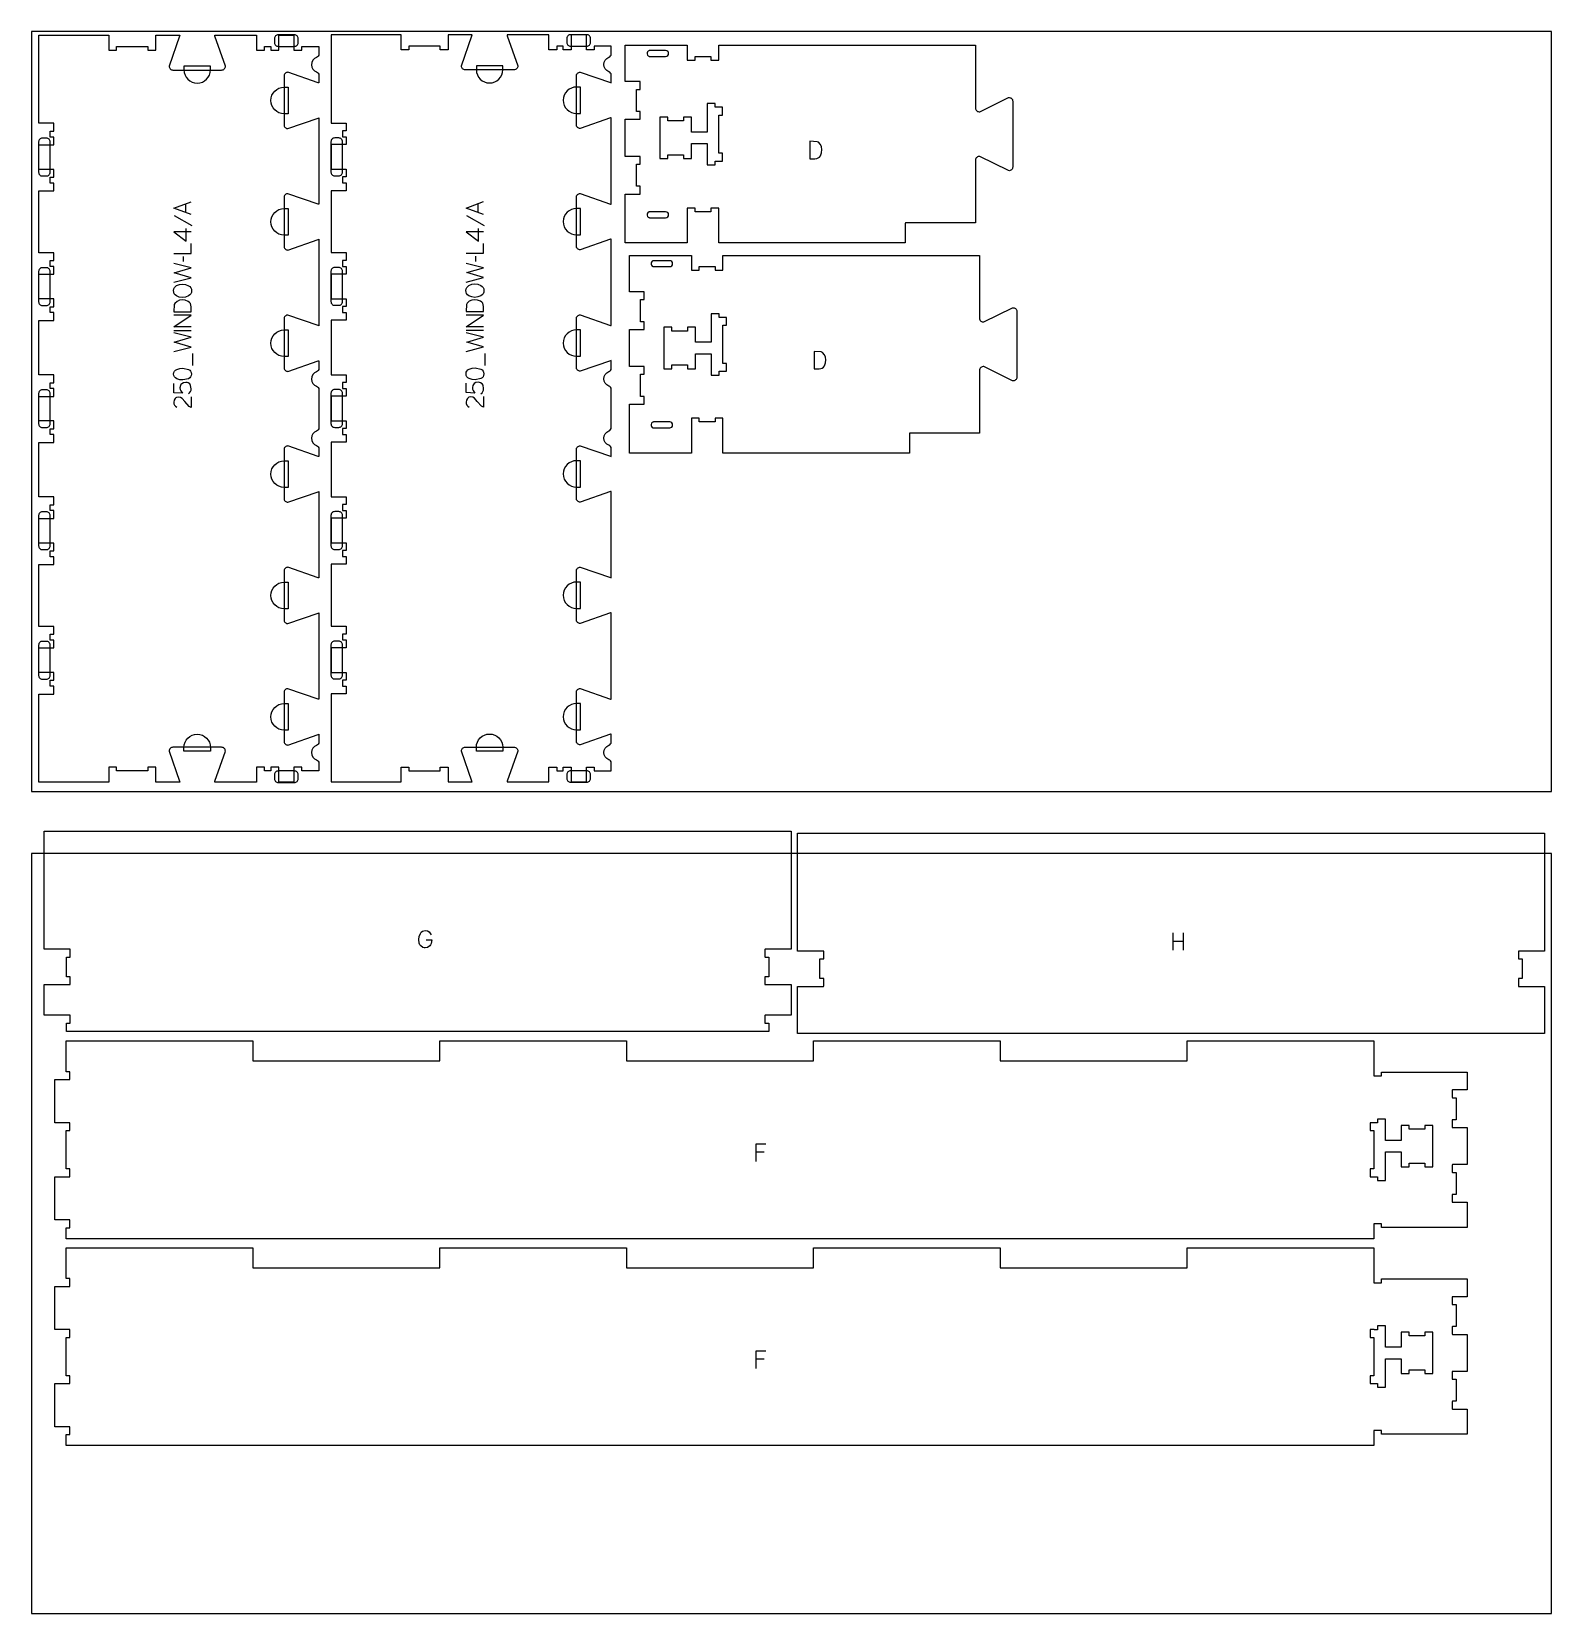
# Model space of a CAD drawing. Header units: millimetres. Extents: x -1220 to 1220, y -1930 to 4127.
# Drawn here: x -1220 to 1220, y -1930 to 610 of the extents above; entities that cross this region are included whole.
import ezdxf

# ---------------------------------------------------------------- set-up
doc = ezdxf.new("R2010")
doc.units = ezdxf.units.MM
for name, color, linetype, true_color in [('0_SHEET_SPRUCEPLY_2440X122', 1, 'Continuous', 0xff0000), ('1_ANYTOOL_1MMDEEP_LABELS_S', 2, 'Continuous', 0xffff00), ('3_ANYTOOL_CUTTHROUGH_INSID', 4, 'Continuous', 0x00ffff), ('4_ANYTOOL_CUTTHROUGH_OUTSI', 5, 'Continuous', 0x0000ff), ('5_ANYTOOL_HALF_MILL_9MM_IN', 3, 'Continuous', 0x00ff00)]:
    doc.layers.add(name, color=color, linetype=linetype, true_color=true_color)

msp = doc.modelspace()

# ---------------------------------------------------------------- linework, layer by layer
at = {"layer": '0_SHEET_SPRUCEPLY_2440X122'}
for points in [[(-1220, 610), (-1220, -610), (1220, -610), (1220, 610)], [(-1220, -710), (-1220, -1930), (1220, -1930), (1220, -710)]]:
    msp.add_lwpolyline(points, close=True, dxfattribs=at)
at = {"layer": '1_ANYTOOL_1MMDEEP_LABELS_S'}
for p, q in [((-972.7, 319.4, 0), (-972.7, 333.4, 0)), ((-503.3, 319.7, 0), (-503.3, 333.6, 0)), ((-991.3, 314.6, 0), (-962.6, 298.6, 0)), ((-521.9, 314.9, 0), (-493.2, 298.8, 0)), ((-971.8, 273.4, 0), (-971.8, 293.7, 0)), ((-502.5, 273.6, 0), (-502.5, 294, 0)), ((-976.7, 249, 0), (-976.6, 240.8, 0)), ((-507.3, 249.3, 0), (-507.3, 241.1, 0)), ((-991.8, 130.2, 0), (-963.8, 130.2, 0)), ((-522.4, 130.5, 0), (-494.4, 130.5, 0)), ((-961.4, 73.6, 0), (-961.4, 92.9, 0)), ((-492, 73.9, 0), (-492, 93.2, 0)), ((612.3, -837.2, 0), (612.3, -865.2, 0)), ((629.3, -865.2, 0), (629.3, -837.2, 0)), ((629.3, -850.9, 0), (612.3, -850.9, 0)), ((-44, -1189.6, 0), (-57.5, -1189.6, 0)), ((-44, -1521.7, 0), (-57.5, -1521.7, 0))]:
    msp.add_line(p, q, dxfattribs=at)
for points in [[(29.7, 433.9), (29.7, 405.9), (37.7, 406), (40.6, 406.3), (42.9, 407.2), (44.9, 408.6), (46.3, 410.7), (48.2, 415.4), (48.8, 420.5), (48.2, 424.8), (46.4, 428.8), (43.2, 432.3), (41.2, 433.2)], [(-992.1, 194.2), (-991.7, 196.8), (-990.7, 199), (-987.2, 202.2), (-982.5, 204), (-977.6, 204.6), (-972.8, 204), (-968.1, 202), (-966, 200.6), (-964.5, 198.7), (-963.6, 196.5), (-963.3, 193.9), (-963.6, 191.2), (-964.5, 189), (-966, 187.1), (-968.2, 185.6), (-973, 183.6), (-977.9, 183), (-982.9, 183.7), (-987.6, 185.7), (-989.5, 187.2), (-990.9, 189.2), (-991.8, 191.5)], [(-522.7, 194.5), (-522.3, 197.1), (-521.3, 199.3), (-517.8, 202.5), (-513.1, 204.3), (-508.2, 204.9), (-503.5, 204.3), (-498.7, 202.3), (-496.6, 200.9), (-495.1, 199), (-494.2, 196.8), (-493.9, 194.2), (-494.2, 191.5), (-495.1, 189.2), (-496.7, 187.3), (-498.8, 185.8), (-503.6, 183.9), (-508.5, 183.3), (-513.5, 183.9), (-518.2, 186), (-520.2, 187.5), (-521.6, 189.5), (-522.4, 191.8)], [(-991.8, 160.2), (-963.8, 160.2), (-963.8, 168.2), (-964.2, 171), (-965, 173.4), (-966.5, 175.3), (-968.5, 176.8), (-973.3, 178.6), (-978.4, 179.2), (-982.7, 178.7), (-986.6, 176.9), (-990.2, 173.6), (-991.1, 171.7)], [(-522.4, 160.5), (-494.4, 160.5), (-494.5, 168.4), (-494.8, 171.3), (-495.7, 173.7), (-497.1, 175.6), (-499.1, 177.1), (-503.9, 178.9), (-509, 179.5), (-513.3, 178.9), (-517.3, 177.2), (-520.8, 173.9), (-521.7, 172)], [(36.2, 96.4), (36.2, 68.4), (44.2, 68.4), (47, 68.8), (49.4, 69.7), (51.4, 71.1), (52.8, 73.1), (54.7, 77.9), (55.3, 83), (54.7, 87.3), (52.9, 91.2), (49.7, 94.8), (47.7, 95.7)], [(-992, 60.1), (-991.6, 62.7), (-990.6, 64.8), (-989, 66.4), (-987, 67.7), (-982.2, 69.2), (-977.4, 69.6), (-968.2, 67.6), (-966.1, 66.4), (-964.7, 64.8), (-963.8, 62.7), (-963.5, 60.1), (-963.8, 57.6), (-964.7, 55.5), (-966.1, 53.9), (-968.2, 52.7), (-977.4, 50.7), (-982.3, 51.1), (-987, 52.6), (-989, 53.9), (-990.6, 55.5), (-991.6, 57.6)], [(-522.6, 60.4), (-522.3, 63), (-521.2, 65), (-519.6, 66.7), (-517.6, 68), (-512.9, 69.4), (-508, 69.9), (-498.8, 67.9), (-496.7, 66.7), (-495.3, 65), (-494.4, 62.9), (-494.1, 60.4), (-494.4, 57.9), (-495.3, 55.8), (-496.8, 54.2), (-498.8, 53), (-508.1, 51), (-512.9, 51.4), (-517.6, 52.9), (-519.6, 54.2), (-521.2, 55.8), (-522.3, 57.9)]]:
    msp.add_lwpolyline(points, close=True, dxfattribs=at)
for points in [[(-963.8, 316.2), (-991.8, 326.4), (-963.8, 336.7)], [(-494.4, 316.5), (-522.4, 326.6), (-494.4, 337)], [(-963.8, 288.3), (-991.8, 288.3), (-971.8, 273.4)], [(-494.4, 288.6), (-522.4, 288.6), (-502.5, 273.6)], [(-991.8, 253.8), (-963.8, 253.8), (-963.8, 269.8)], [(-522.4, 254.1), (-494.4, 254.1), (-494.4, 270)], [(-991.8, 207.6), (-963.8, 214.8), (-990.9, 222.7), (-963.8, 230.6), (-991.8, 237.6)], [(-522.4, 207.9), (-494.4, 215.1), (-521.5, 223), (-494.4, 230.9), (-522.4, 237.9)], [(-963.8, 135.8), (-991.8, 135.8), (-963.8, 154.6), (-991.8, 154.6)], [(-494.4, 136.1), (-522.4, 136.1), (-494.4, 154.8), (-522.4, 154.8)], [(-991.8, 96.2), (-963.8, 103.4), (-990.9, 111.2), (-963.8, 119.2), (-991.8, 126.2)], [(-522.4, 96.4), (-494.4, 103.6), (-521.5, 111.5), (-494.4, 119.4), (-522.4, 126.4)], [(-968.2, 28.2), (-966.3, 29.9), (-964.9, 31.9), (-964, 34.1), (-963.8, 36.6), (-964.7, 42), (-966.2, 44.2), (-968.7, 45.8), (-970.5, 46.5), (-972.3, 46.7), (-976, 46.2), (-979, 44.5), (-980.2, 43.2), (-981.1, 41.7), (-981.8, 38), (-981.5, 35.5), (-980.7, 33.3), (-977.7, 29.4), (-991.8, 30), (-991.8, 45.2)], [(-498.8, 28.5), (-496.9, 30.2), (-495.5, 32.1), (-494.7, 34.4), (-494.4, 36.9), (-495.3, 42.3), (-496.8, 44.4), (-499.3, 46.1), (-501.2, 46.8), (-502.9, 47), (-506.6, 46.4), (-509.7, 44.8), (-510.8, 43.5), (-511.7, 42), (-512.4, 38.3), (-512.1, 35.8), (-511.3, 33.6), (-508.3, 29.6), (-522.4, 30.3), (-522.4, 45.4)], [(-963.8, 23.6), (-963.8, 6.6), (-967, 8), (-974, 15.9), (-978.4, 21), (-980.9, 22.7), (-984.1, 23.2), (-987.4, 22.6), (-988.7, 21.9), (-989.8, 20.8), (-991.3, 18.2), (-991.8, 14.9), (-991.5, 12.3), (-990.6, 10.1), (-989.1, 8.4), (-987, 7)], [(-494.4, 23.9), (-494.5, 6.8), (-497.6, 8.3), (-504.6, 16.2), (-509, 21.3), (-511.6, 22.9), (-514.7, 23.5), (-518, 22.9), (-519.3, 22.2), (-520.4, 21.1), (-521.9, 18.4), (-522.4, 15.2), (-522.1, 12.6), (-521.2, 10.4), (-519.7, 8.6), (-517.6, 7.2)], [(-586.6, -848.5), (-577.4, -848.6), (-578.4, -854.1), (-579.5, -856.3), (-580.9, -858.1), (-584.4, -860.6), (-588.1, -861.5), (-590, -861.3), (-591.8, -860.7), (-595.2, -858.2), (-596.6, -856.3), (-597.6, -854), (-598.4, -847.9), (-597.7, -842.9), (-595.9, -838.1), (-594.4, -836.1), (-592.5, -834.6), (-590.2, -833.7), (-587.4, -833.4), (-584.4, -834), (-582, -835.5), (-578.6, -840.3)], [(-41, -1176.6), (-57.5, -1176.6), (-57.5, -1204.6)], [(-41, -1508.7), (-57.5, -1508.7), (-57.5, -1536.7)]]:
    msp.add_lwpolyline(points, dxfattribs=at)
at = {"layer": '3_ANYTOOL_CUTTHROUGH_INSID'}
for points in [[(-202.1, 579.7), (-227.8, 579.7), (-228.6, 579.6), (-229.3, 579.3), (-230.1, 578.9), (-231.2, 577.5), (-231.7, 575.8), (-231.7, 574.1), (-231.2, 572.4), (-230.1, 571), (-229.3, 570.5), (-228.6, 570.3), (-227.8, 570.2), (-202.1, 570.2, 1)], [(-202.1, 311.2, 1), (-202.1, 320.7), (-227.8, 320.7), (-228.6, 320.6), (-229.3, 320.3), (-230.1, 319.9), (-231.2, 318.5), (-231.7, 316.8), (-231.7, 315.1), (-231.2, 313.4), (-230.1, 312), (-229.3, 311.5), (-228.6, 311.3), (-227.8, 311.2)], [(-195.6, 242.2), (-221.3, 242.2), (-222.1, 242.1), (-222.9, 241.8), (-223.6, 241.3), (-224.7, 240), (-225.3, 238.3), (-225.3, 236.6), (-224.7, 234.8), (-223.6, 233.5), (-222.9, 233), (-222.1, 232.7), (-221.3, 232.7), (-195.6, 232.7, 1)], [(-195.6, -26.3, 1), (-195.6, -16.8), (-221.3, -16.8), (-222.1, -16.9), (-222.9, -17.2), (-223.6, -17.7), (-224.7, -19), (-225.3, -20.7), (-225.3, -22.4), (-224.7, -24.2), (-223.6, -25.5), (-222.9, -26), (-222.1, -26.3), (-221.3, -26.3)]]:
    msp.add_lwpolyline(points, format="xyb", close=True, dxfattribs=at)
for points in [[(-110.8, 488.6), (-122.8, 488.6), (-122.8, 494.6), (-135.3, 494.6), (-135.3, 448.7), (-160.8, 448.7), (-160.8, 472.7), (-173.3, 472.7), (-173.3, 466.7), (-198.8, 466.7), (-198.8, 472.7), (-211.3, 472.7), (-211.3, 406.2), (-198.8, 406.2), (-198.8, 412.2), (-173.3, 412.2), (-173.3, 406.2), (-160.8, 406.2), (-160.8, 430.2), (-135.3, 430.2), (-135.3, 396.1), (-122.8, 396.1), (-122.8, 402.1), (-110.8, 402.1), (-110.8, 414.6), (-116.8, 414.6), (-116.8, 476.1), (-110.8, 476.1)], [(-104.3, 151.1), (-116.3, 151.1), (-116.3, 157.1), (-128.8, 157.1), (-128.8, 111.2), (-154.3, 111.2), (-154.3, 135.2), (-166.8, 135.2), (-166.8, 129.2), (-192.3, 129.2), (-192.3, 135.2), (-204.8, 135.2), (-204.8, 68.7), (-192.3, 68.7), (-192.3, 74.7), (-166.8, 74.7), (-166.8, 68.7), (-154.3, 68.7), (-154.3, 92.7), (-128.8, 92.7), (-128.8, 58.6), (-116.3, 58.6), (-116.3, 64.6), (-104.3, 64.6), (-104.3, 77.1), (-110.3, 77.1), (-110.3, 138.6), (-104.3, 138.6)], [(941, -1142.4), (935.5, -1142.4), (935.5, -1142.3), (929, -1142.3), (929, -1154.8), (935, -1154.8), (935, -1216.3), (929, -1216.3), (929, -1228.8), (935, -1228.8), (935, -1228.9), (941, -1228.9), (941, -1234.9), (953.5, -1234.9), (953.5, -1188.9), (979, -1188.9), (979, -1212.9), (991.5, -1212.9), (991.5, -1206.9), (1017, -1206.9), (1017, -1212.9), (1029.5, -1212.9), (1029.5, -1146.4), (1017, -1146.4), (1017, -1152.4), (991.5, -1152.4), (991.5, -1146.4), (979, -1146.4), (979, -1170.4), (953.5, -1170.4), (953.5, -1136.4), (941, -1136.4)], [(941, -1474.5), (935.5, -1474.5), (935.5, -1474.4), (929, -1474.4), (929, -1486.9), (935, -1486.9), (935, -1548.4), (929, -1548.4), (929, -1560.9), (935, -1560.9), (935, -1561), (941, -1561), (941, -1567), (953.5, -1567), (953.5, -1521), (979, -1521), (979, -1545), (991.5, -1545), (991.5, -1539), (1017, -1539), (1017, -1545), (1029.5, -1545), (1029.5, -1478.5), (1017, -1478.5), (1017, -1484.5), (991.5, -1484.5), (991.5, -1478.5), (979, -1478.5), (979, -1502.5), (953.5, -1502.5), (953.5, -1468.5), (941, -1468.5)]]:
    msp.add_lwpolyline(points, close=True, dxfattribs=at)
at = {"layer": '4_ANYTOOL_CUTTHROUGH_OUTSI'}
for points in [[(-982.5, -593.8), (-982.2, -595.2), (-1020.8, -595.2), (-1020.8, -571.4, 0.414214), (-1021.1, -571.2), (-1033.1, -571.2, 0.414214), (-1033.3, -571.4), (-1033.3, -577.2), (-1083.8, -577.2), (-1083.8, -571.4, 0.414214), (-1084.1, -571.2), (-1096.1, -571.2, 0.414214), (-1096.3, -571.4), (-1096.3, -595.2), (-1208.3, -595.2), (-1208.3, -453.7), (-1184.6, -453.7, 0.414214), (-1184.3, -453.4), (-1184.3, -441.4, 0.414214), (-1184.6, -441.2), (-1190.3, -441.2), (-1190.3, -431.7), (-1184.6, -431.7, 0.414214), (-1184.3, -431.4), (-1184.3, -419.4, 0.414214), (-1184.6, -419.2), (-1208.3, -419.2), (-1208.3, -379.7), (-1184.6, -379.7, 0.414214), (-1184.3, -379.4), (-1184.3, -367.4, 0.414214), (-1184.6, -367.2), (-1190.3, -367.2), (-1190.3, -357.7), (-1184.6, -357.7, 0.414214), (-1184.3, -357.4), (-1184.3, -345.4, 0.414214), (-1184.6, -345.2), (-1208.3, -345.2), (-1208.3, -245.7), (-1184.6, -245.7, 0.414214), (-1184.3, -245.4), (-1184.3, -233.4, 0.414214), (-1184.6, -233.2), (-1190.3, -233.2), (-1190.3, -223.7), (-1184.6, -223.7, 0.414214), (-1184.3, -223.4), (-1184.3, -211.4, 0.414214), (-1184.6, -211.2), (-1208.3, -211.2), (-1208.3, -171.7), (-1184.6, -171.7, 0.414214), (-1184.3, -171.4), (-1184.3, -159.4, 0.414214), (-1184.6, -159.2), (-1190.3, -159.2), (-1190.3, -149.7), (-1184.6, -149.7, 0.414214), (-1184.3, -149.4), (-1184.3, -137.4, 0.414214), (-1184.6, -137.2), (-1208.3, -137.2), (-1208.3, -49.7), (-1184.6, -49.7, 0.414214), (-1184.3, -49.4), (-1184.3, -37.4, 0.414214), (-1184.6, -37.2), (-1190.3, -37.2), (-1190.3, -27.7), (-1184.6, -27.7, 0.414214), (-1184.3, -27.4), (-1184.3, -15.4, 0.414214), (-1184.6, -15.2), (-1208.3, -15.2), (-1208.3, 24.3), (-1184.6, 24.3, 0.414214), (-1184.3, 24.6), (-1184.3, 36.6, 0.414214), (-1184.6, 36.8), (-1190.3, 36.8), (-1190.3, 46.3), (-1184.6, 46.3, 0.414214), (-1184.3, 46.6), (-1184.3, 58.6, 0.414214), (-1184.6, 58.8), (-1208.3, 58.8), (-1208.3, 146.3), (-1184.6, 146.3, 0.414214), (-1184.3, 146.6), (-1184.3, 158.6, 0.414214), (-1184.6, 158.8), (-1190.3, 158.8), (-1190.3, 168.3), (-1184.6, 168.3, 0.414214), (-1184.3, 168.6), (-1184.3, 180.6, 0.414214), (-1184.6, 180.8), (-1208.3, 180.8), (-1208.3, 220.3), (-1184.6, 220.3, 0.414214), (-1184.3, 220.6), (-1184.3, 232.6, 0.414214), (-1184.6, 232.8), (-1190.3, 232.8), (-1190.3, 242.3), (-1184.6, 242.3, 0.414214), (-1184.3, 242.6), (-1184.3, 254.6, 0.414214), (-1184.6, 254.8), (-1208.3, 254.8), (-1208.3, 354.3), (-1184.6, 354.3, 0.414214), (-1184.3, 354.6), (-1184.3, 366.6, 0.414214), (-1184.6, 366.8), (-1190.3, 366.8), (-1190.3, 376.3), (-1184.6, 376.3, 0.414214), (-1184.3, 376.6), (-1184.3, 388.6, 0.414214), (-1184.6, 388.8), (-1208.3, 388.8), (-1208.3, 428.3), (-1184.6, 428.3, 0.414214), (-1184.3, 428.6), (-1184.3, 440.6, 0.414214), (-1184.6, 440.8), (-1190.3, 440.8), (-1190.3, 450.3), (-1184.6, 450.3, 0.414214), (-1184.3, 450.6), (-1184.3, 462.6, 0.414214), (-1184.6, 462.8), (-1208.3, 462.8), (-1208.3, 604.3), (-1096.3, 604.3), (-1096.3, 580.6, 0.414214), (-1096.1, 580.3), (-1084.1, 580.3, 0.414214), (-1083.8, 580.6), (-1083.8, 586.3), (-1033.3, 586.3), (-1033.3, 580.6, 0.414214), (-1033.1, 580.3), (-1021.1, 580.3, 0.414214), (-1020.8, 580.6), (-1020.8, 604.3), (-982.2, 604.3), (-982.5, 602.9), (-999.4, 554.6), (-999.4, 554.6, 0.414214), (-993.1, 548.3), (-915.1, 548.3, 0.414214), (-908.9, 554.6), (-908.9, 554.6), (-925.8, 602.9), (-926, 604.3), (-858.8, 604.3), (-858.8, 580.6, 0.414214), (-858.6, 580.3), (-846.6, 580.3, 0.414214), (-846.3, 580.6), (-846.3, 586.3), (-835.8, 586.3), (-835.8, 580.6, 0.414214), (-835.6, 580.3), (-823.6, 580.3, 0.414214), (-823.3, 580.6), (-823.3, 604.3), (-798.8, 604.3), (-798.8, 580.6, 0.414214), (-798.6, 580.3), (-786.6, 580.3, 0.414214), (-786.3, 580.6), (-786.3, 586.3), (-758.8, 586.3), (-758.8, 573.9, -0.317837), (-762.7, 568.5, 0.707107), (-762.7, 545.4, -0.317837), (-758.8, 540), (-758.8, 527.6), (-760.2, 527.8), (-808.5, 544.7), (-808.6, 544.7, 0.414214), (-814.8, 538.5), (-814.8, 460.5, 0.414214), (-808.6, 454.2), (-808.5, 454.2), (-760.2, 471.1), (-758.8, 471.4), (-758.8, 332.7), (-760.2, 332.9), (-808.5, 349.8), (-808.6, 349.8, 0.414214), (-814.8, 343.6), (-814.8, 265.6, 0.414214), (-808.6, 259.3), (-808.5, 259.3), (-760.2, 276.2), (-758.8, 276.5), (-758.8, 137.8), (-760.2, 138), (-808.5, 154.9), (-808.6, 154.9, 0.414214), (-814.8, 148.7), (-814.8, 70.7, 0.414214), (-808.6, 64.4), (-808.5, 64.4), (-760.2, 81.3), (-758.8, 81.6), (-758.8, 69.2, -0.317837), (-762.7, 63.7, 0.707107), (-762.7, 40.6, -0.317837), (-758.8, 35.2), (-758.8, -26.1, -0.317837), (-762.7, -31.5, 0.707107), (-762.7, -54.6, -0.317837), (-758.8, -60), (-758.8, -72.4), (-760.2, -72.2), (-808.5, -55.3), (-808.6, -55.3, 0.414214), (-814.8, -61.5), (-814.8, -139.5, 0.414214), (-808.6, -145.8), (-808.5, -145.8), (-760.2, -128.9), (-758.8, -128.6), (-758.8, -267.3), (-760.2, -267.1), (-808.5, -250.2), (-808.6, -250.2, 0.414214), (-814.8, -256.4), (-814.8, -334.4, 0.414214), (-808.6, -340.7), (-808.5, -340.7), (-760.2, -323.8), (-758.8, -323.5), (-758.8, -462.2), (-760.2, -462), (-808.5, -445.1), (-808.6, -445.1, 0.414214), (-814.8, -451.3), (-814.8, -529.3, 0.414214), (-808.6, -535.6), (-808.5, -535.6), (-760.2, -518.7), (-758.8, -518.4), (-758.8, -530.8, -0.317837), (-762.7, -536.3, 0.707107), (-762.7, -559.4, -0.317837), (-758.8, -564.8), (-758.8, -577.2), (-786.3, -577.2), (-786.3, -571.4, 0.414214), (-786.6, -571.2), (-798.6, -571.2, 0.414214), (-798.8, -571.4), (-798.8, -595.2), (-823.3, -595.2), (-823.3, -571.4, 0.414214), (-823.6, -571.2), (-835.6, -571.2, 0.414214), (-835.8, -571.4), (-835.8, -577.2), (-846.3, -577.2), (-846.3, -571.4, 0.414214), (-846.6, -571.2), (-858.6, -571.2, 0.414214), (-858.8, -571.4), (-858.8, -595.2), (-926, -595.2), (-925.8, -593.8), (-908.9, -545.5), (-908.9, -545.4, 0.414214), (-915.1, -539.2), (-993.1, -539.2, 0.414214), (-999.4, -545.4), (-999.4, -545.5)], [(-513.1, 603.2), (-512.8, 604.6), (-551.4, 604.6), (-551.4, 580.8, -0.414214), (-551.7, 580.6), (-563.7, 580.6, -0.414214), (-563.9, 580.8), (-563.9, 586.6), (-614.4, 586.6), (-614.4, 580.8, -0.414214), (-614.7, 580.6), (-626.7, 580.6, -0.414214), (-626.9, 580.8), (-626.9, 604.6), (-738.9, 604.6), (-738.9, 463.1), (-715.2, 463.1, -0.414214), (-714.9, 462.8), (-714.9, 450.8, -0.414214), (-715.2, 450.6), (-720.9, 450.6), (-720.9, 441.1), (-715.2, 441.1, -0.414214), (-714.9, 440.8), (-714.9, 428.8, -0.414214), (-715.2, 428.6), (-738.9, 428.6), (-738.9, 389.1), (-715.2, 389.1, -0.414214), (-714.9, 388.8), (-714.9, 376.8, -0.414214), (-715.2, 376.6), (-720.9, 376.6), (-720.9, 367.1), (-715.2, 367.1, -0.414214), (-714.9, 366.8), (-714.9, 354.8, -0.414214), (-715.2, 354.6), (-738.9, 354.6), (-738.9, 255.1), (-715.2, 255.1, -0.414214), (-714.9, 254.8), (-714.9, 242.8, -0.414214), (-715.2, 242.6), (-720.9, 242.6), (-720.9, 233.1), (-715.2, 233.1, -0.414214), (-714.9, 232.8), (-714.9, 220.8, -0.414214), (-715.2, 220.6), (-738.9, 220.6), (-738.9, 181.1), (-715.2, 181.1, -0.414214), (-714.9, 180.8), (-714.9, 168.8, -0.414214), (-715.2, 168.6), (-720.9, 168.6), (-720.9, 159.1), (-715.2, 159.1, -0.414214), (-714.9, 158.8), (-714.9, 146.8, -0.414214), (-715.2, 146.6), (-738.9, 146.6), (-738.9, 59.1), (-715.2, 59.1, -0.414214), (-714.9, 58.8), (-714.9, 46.8, -0.414214), (-715.2, 46.6), (-720.9, 46.6), (-720.9, 37.1), (-715.2, 37.1, -0.414214), (-714.9, 36.8), (-714.9, 24.8, -0.414214), (-715.2, 24.6), (-738.9, 24.6), (-738.9, -14.9), (-715.2, -14.9, -0.414214), (-714.9, -15.2), (-714.9, -27.2, -0.414214), (-715.2, -27.4), (-720.9, -27.4), (-720.9, -36.9), (-715.2, -36.9, -0.414214), (-714.9, -37.2), (-714.9, -49.2, -0.414214), (-715.2, -49.4), (-738.9, -49.4), (-738.9, -136.9), (-715.2, -136.9, -0.414214), (-714.9, -137.2), (-714.9, -149.2, -0.414214), (-715.2, -149.4), (-720.9, -149.4), (-720.9, -158.9), (-715.2, -158.9, -0.414214), (-714.9, -159.2), (-714.9, -171.2, -0.414214), (-715.2, -171.4), (-738.9, -171.4), (-738.9, -210.9), (-715.2, -210.9, -0.414214), (-714.9, -211.2), (-714.9, -223.2, -0.414214), (-715.2, -223.4), (-720.9, -223.4), (-720.9, -232.9), (-715.2, -232.9, -0.414214), (-714.9, -233.2), (-714.9, -245.2, -0.414214), (-715.2, -245.4), (-738.9, -245.4), (-738.9, -344.9), (-715.2, -344.9, -0.414214), (-714.9, -345.2), (-714.9, -357.2, -0.414214), (-715.2, -357.4), (-720.9, -357.4), (-720.9, -366.9), (-715.2, -366.9, -0.414214), (-714.9, -367.2), (-714.9, -379.2, -0.414214), (-715.2, -379.4), (-738.9, -379.4), (-738.9, -418.9), (-715.2, -418.9, -0.414214), (-714.9, -419.2), (-714.9, -431.2, -0.414214), (-715.2, -431.4), (-720.9, -431.4), (-720.9, -440.9), (-715.2, -440.9, -0.414214), (-714.9, -441.2), (-714.9, -453.2, -0.414214), (-715.2, -453.4), (-738.9, -453.4), (-738.9, -594.9), (-626.9, -594.9), (-626.9, -571.2, -0.414214), (-626.7, -570.9), (-614.7, -570.9, -0.414214), (-614.4, -571.2), (-614.4, -576.9), (-563.9, -576.9), (-563.9, -571.2, -0.414214), (-563.7, -570.9), (-551.7, -570.9, -0.414214), (-551.4, -571.2), (-551.4, -594.9), (-512.8, -594.9), (-513.1, -593.5), (-530, -545.2), (-530, -545.2, -0.414214), (-523.7, -538.9), (-445.7, -538.9, -0.414214), (-439.5, -545.2), (-439.5, -545.2), (-456.4, -593.5), (-456.6, -594.9), (-389.4, -594.9), (-389.4, -571.2, -0.414214), (-389.2, -570.9), (-377.2, -570.9, -0.414214), (-376.9, -571.2), (-376.9, -576.9), (-366.4, -576.9), (-366.4, -571.2, -0.414214), (-366.2, -570.9), (-354.2, -570.9, -0.414214), (-353.9, -571.2), (-353.9, -594.9), (-329.4, -594.9), (-329.4, -571.2, -0.414214), (-329.2, -570.9), (-317.2, -570.9, -0.414214), (-316.9, -571.2), (-316.9, -576.9), (-289.4, -576.9), (-289.4, -564.5, 0.317837), (-293.3, -559.1, -0.707107), (-293.3, -536, 0.317837), (-289.4, -530.6), (-289.4, -518.2), (-290.8, -518.4), (-339.1, -535.3), (-339.2, -535.3, -0.414214), (-345.4, -529.1), (-345.4, -451.1, -0.414214), (-339.2, -444.8), (-339.1, -444.8), (-290.8, -461.7), (-289.4, -462), (-289.4, -323.3), (-290.8, -323.5), (-339.1, -340.4), (-339.2, -340.4, -0.414214), (-345.4, -334.2), (-345.4, -256.2, -0.414214), (-339.2, -249.9), (-339.1, -249.9), (-290.8, -266.8), (-289.4, -267.1), (-289.4, -128.4), (-290.8, -128.6), (-339.1, -145.5), (-339.2, -145.5, -0.414214), (-345.4, -139.3), (-345.4, -61.3, -0.414214), (-339.2, -55), (-339.1, -55), (-290.8, -71.9), (-289.4, -72.2), (-289.4, -59.8, 0.317837), (-293.3, -54.3, -0.707107), (-293.3, -31.2, 0.317837), (-289.4, -25.8), (-289.4, 35.5, 0.317837), (-293.3, 40.9, -0.707107), (-293.3, 64, 0.317837), (-289.4, 69.4), (-289.4, 81.8), (-290.8, 81.6), (-339.1, 64.7), (-339.2, 64.7, -0.414214), (-345.4, 70.9), (-345.4, 148.9, -0.414214), (-339.2, 155.2), (-339.1, 155.2), (-290.8, 138.3), (-289.4, 138), (-289.4, 276.7), (-290.8, 276.5), (-339.1, 259.6), (-339.2, 259.6, -0.414214), (-345.4, 265.8), (-345.4, 343.8, -0.414214), (-339.2, 350.1), (-339.1, 350.1), (-290.8, 333.2), (-289.4, 332.9), (-289.4, 471.6), (-290.8, 471.4), (-339.1, 454.5), (-339.2, 454.5, -0.414214), (-345.4, 460.7), (-345.4, 538.7, -0.414214), (-339.2, 545), (-339.1, 545), (-290.8, 528.1), (-289.4, 527.8), (-289.4, 540.2, 0.317837), (-293.3, 545.7, -0.707107), (-293.3, 568.8, 0.317837), (-289.4, 574.2), (-289.4, 586.6), (-316.9, 586.6), (-316.9, 580.8, -0.414214), (-317.2, 580.6), (-329.2, 580.6, -0.414214), (-329.4, 580.8), (-329.4, 604.6), (-353.9, 604.6), (-353.9, 580.8, -0.414214), (-354.2, 580.6), (-366.2, 580.6, -0.414214), (-366.4, 580.8), (-366.4, 586.6), (-376.9, 586.6), (-376.9, 580.8, -0.414214), (-377.2, 580.6), (-389.2, 580.6, -0.414214), (-389.4, 580.8), (-389.4, 604.6), (-456.6, 604.6), (-456.4, 603.2), (-439.5, 554.9), (-439.5, 554.8, -0.414214), (-445.7, 548.6), (-523.7, 548.6, -0.414214), (-530, 554.8), (-530, 554.9)], [(-266.8, 588.2), (-167.3, 588.2), (-167.3, 564.4, 0.414214), (-167.1, 564.2), (-155.1, 564.2, 0.414214), (-154.8, 564.4), (-154.8, 570.2), (-129.3, 570.2), (-129.3, 564.4, 0.414214), (-129.1, 564.2), (-117.1, 564.2, 0.414214), (-116.8, 564.4), (-116.8, 588.2), (295.2, 588.2), (295.2, 487.5, 0.463455), (302.5, 481.4), (302.5, 481.4), (348.5, 504, -0.461531), (355.2, 498.4), (355.2, 392.5, -0.461531), (348.5, 386.8), (302.5, 409.5), (302.5, 409.5, 0.463455), (295.2, 403.4), (295.2, 302.7), (182.9, 302.7, 0.414214), (182.7, 302.4), (182.7, 270.7), (-116.8, 270.7), (-116.8, 326.4, 0.414214), (-117.1, 326.7), (-129.1, 326.7, 0.414214), (-129.3, 326.4), (-129.3, 320.7), (-154.8, 320.7), (-154.8, 326.4, 0.414214), (-155.1, 326.7), (-167.1, 326.7, 0.414214), (-167.3, 326.4), (-167.3, 270.7), (-266.8, 270.7), (-266.8, 349.2), (-243.1, 349.2, 0.414214), (-242.8, 349.4), (-242.8, 361.4, 0.414214), (-243.1, 361.7), (-248.8, 361.7), (-248.8, 397.2), (-243.1, 397.2, 0.414214), (-242.8, 397.4), (-242.8, 409.4, 0.414214), (-243.1, 409.7), (-266.8, 409.7), (-266.8, 469.2), (-243.1, 469.2, 0.414214), (-242.8, 469.4), (-242.8, 481.4, 0.414214), (-243.1, 481.7), (-248.8, 481.7), (-248.8, 517.2), (-243.1, 517.2, 0.414214), (-242.8, 517.4), (-242.8, 529.4, 0.414214), (-243.1, 529.7), (-266.8, 529.7)], [(-260.3, 250.7), (-160.8, 250.7), (-160.8, 226.9, 0.414214), (-160.6, 226.7), (-148.6, 226.7, 0.414214), (-148.3, 226.9), (-148.3, 232.7), (-122.8, 232.7), (-122.8, 226.9, 0.414214), (-122.6, 226.7), (-110.6, 226.7, 0.414214), (-110.3, 226.9), (-110.3, 250.7), (301.7, 250.7), (301.7, 150, 0.463455), (309, 143.8), (309, 143.8), (355, 166.5, -0.461531), (361.7, 160.8), (361.7, 55, -0.461531), (355, 49.3), (309, 72), (309, 72, 0.463455), (301.7, 65.8), (301.7, -34.8), (189.4, -34.8, 0.414214), (189.2, -35.1), (189.2, -66.8), (-110.3, -66.8), (-110.3, -11.1, 0.414214), (-110.6, -10.8), (-122.6, -10.8, 0.414214), (-122.8, -11.1), (-122.8, -16.8), (-148.3, -16.8), (-148.3, -11.1, 0.414214), (-148.6, -10.8), (-160.6, -10.8, 0.414214), (-160.8, -11.1), (-160.8, -66.8), (-260.3, -66.8), (-260.3, 11.7), (-236.6, 11.7, 0.414214), (-236.3, 11.9), (-236.3, 23.9, 0.414214), (-236.6, 24.2), (-242.3, 24.2), (-242.3, 59.7), (-236.6, 59.7, 0.414214), (-236.3, 59.9), (-236.3, 71.9, 0.414214), (-236.6, 72.2), (-260.3, 72.2), (-260.3, 131.7), (-236.6, 131.7, 0.414214), (-236.3, 131.9), (-236.3, 143.9, 0.414214), (-236.6, 144.2), (-242.3, 144.2), (-242.3, 179.7), (-236.6, 179.7, 0.414214), (-236.3, 179.9), (-236.3, 191.9, 0.414214), (-236.6, 192.2), (-260.3, 192.2)], [(-42.4, -969.6, 0.414214), (-42.6, -969.9), (-42.6, -981.9, 0.414214), (-42.4, -982.1), (-36.6, -982.1), (-36.6, -995.6), (-1164.1, -995.6), (-1164.1, -982.1), (-1158.4, -982.1, 0.414214), (-1158.1, -981.9), (-1158.1, -969.9, 0.414214), (-1158.4, -969.6), (-1200.1, -969.6), (-1200.1, -920.1), (-1158.4, -920.1, 0.414214), (-1158.1, -919.9), (-1158.1, -907.9, 0.414214), (-1158.4, -907.6), (-1164.1, -907.6), (-1164.1, -876.1), (-1158.4, -876.1, 0.414214), (-1158.1, -875.9), (-1158.1, -863.9, 0.414214), (-1158.4, -863.6), (-1200.1, -863.6), (-1200.1, -674.1), (-0.6, -674.1), (-0.6, -863.6), (-42.4, -863.6, 0.414214), (-42.6, -863.9), (-42.6, -875.9, 0.414214), (-42.4, -876.1), (-36.6, -876.1), (-36.6, -907.6), (-42.4, -907.6, 0.414214), (-42.6, -907.9), (-42.6, -919.9, 0.414214), (-42.4, -920.1), (-0.6, -920.1), (-0.6, -969.6)], [(1167.4, -923.1), (1209.2, -923.1), (1209.2, -998.6), (9.7, -998.6), (9.7, -923.1), (51.4, -923.1, 0.414214), (51.7, -922.8), (51.7, -910.8, 0.414214), (51.4, -910.6), (45.7, -910.6), (45.7, -879.1), (51.4, -879.1, 0.414214), (51.7, -878.8), (51.7, -866.8, 0.414214), (51.4, -866.6), (9.7, -866.6), (9.7, -677.1), (1209.2, -677.1), (1209.2, -866.6), (1167.4, -866.6, 0.414214), (1167.2, -866.8), (1167.2, -878.8, 0.414214), (1167.4, -879.1), (1173.2, -879.1), (1173.2, -910.6), (1167.4, -910.6, 0.414214), (1167.2, -910.8), (1167.2, -922.8, 0.414214)], [(-1158.8, -1310.8, 0.414214), (-1158.5, -1310.6), (-1158.5, -1298.6, 0.414214), (-1158.8, -1298.3), (-1182.5, -1298.3), (-1182.5, -1228.8), (-1158.8, -1228.8, 0.414214), (-1158.5, -1228.6), (-1158.5, -1216.6, 0.414214), (-1158.8, -1216.3), (-1164.5, -1216.3), (-1164.5, -1154.8), (-1158.8, -1154.8, 0.414214), (-1158.5, -1154.6), (-1158.5, -1142.6, 0.414214), (-1158.8, -1142.3), (-1182.5, -1142.3), (-1182.5, -1072.8), (-1158.8, -1072.8, 0.414214), (-1158.5, -1072.6), (-1158.5, -1060.6, 0.414214), (-1158.8, -1060.3), (-1164.5, -1060.3), (-1164.5, -1010.8), (-865, -1010.8), (-865, -1042.6, 0.414214), (-864.8, -1042.8), (-564.8, -1042.8, 0.414214), (-564.5, -1042.6), (-564.5, -1010.8), (-265, -1010.8), (-265, -1042.6, 0.414214), (-264.8, -1042.8), (35.2, -1042.8, 0.414214), (35.5, -1042.6), (35.5, -1010.8), (335, -1010.8), (335, -1042.6, 0.414214), (335.2, -1042.8), (635.2, -1042.8, 0.414214), (635.5, -1042.6), (635.5, -1010.8), (935, -1010.8), (935, -1066.7, 0.414214), (935.2, -1066.9), (947.2, -1066.9, 0.414214), (947.5, -1066.7), (947.5, -1060.9), (1085, -1060.9), (1085, -1089.4), (1061.2, -1089.4, 0.414214), (1061, -1089.7), (1061, -1101.7, 0.414214), (1061.2, -1101.9), (1067, -1101.9), (1067, -1137.4), (1061.2, -1137.4, 0.414214), (1061, -1137.7), (1061, -1149.7, 0.414214), (1061.2, -1149.9), (1085, -1149.9), (1085, -1209.4), (1061.2, -1209.4, 0.414214), (1061, -1209.7), (1061, -1221.7, 0.414214), (1061.2, -1221.9), (1067, -1221.9), (1067, -1257.4), (1061.2, -1257.4, 0.414214), (1061, -1257.7), (1061, -1269.7, 0.414214), (1061.2, -1269.9), (1085, -1269.9), (1085, -1310.4), (947.5, -1310.4), (947.5, -1304.7, 0.414214), (947.2, -1304.4), (935.2, -1304.4, 0.414214), (935, -1304.7), (935, -1328.3), (-1164.5, -1328.3), (-1164.5, -1310.8)], [(-1158.8, -1642.9, 0.414214), (-1158.5, -1642.7), (-1158.5, -1630.7, 0.414214), (-1158.8, -1630.4), (-1182.5, -1630.4), (-1182.5, -1560.9), (-1158.8, -1560.9, 0.414214), (-1158.5, -1560.7), (-1158.5, -1548.7, 0.414214), (-1158.8, -1548.4), (-1164.5, -1548.4), (-1164.5, -1486.9), (-1158.8, -1486.9, 0.414214), (-1158.5, -1486.7), (-1158.5, -1474.7, 0.414214), (-1158.8, -1474.4), (-1182.5, -1474.4), (-1182.5, -1404.9), (-1158.8, -1404.9, 0.414214), (-1158.5, -1404.7), (-1158.5, -1392.7, 0.414214), (-1158.8, -1392.4), (-1164.5, -1392.4), (-1164.5, -1342.9), (-865, -1342.9), (-865, -1374.7, 0.414214), (-864.8, -1374.9), (-564.8, -1374.9, 0.414214), (-564.5, -1374.7), (-564.5, -1342.9), (-265, -1342.9), (-265, -1374.7, 0.414214), (-264.8, -1374.9), (35.2, -1374.9, 0.414214), (35.5, -1374.7), (35.5, -1342.9), (335, -1342.9), (335, -1374.7, 0.414214), (335.2, -1374.9), (635.2, -1374.9, 0.414214), (635.5, -1374.7), (635.5, -1342.9), (935, -1342.9), (935, -1398.8, 0.414214), (935.2, -1399), (947.2, -1399, 0.414214), (947.5, -1398.8), (947.5, -1393), (1085, -1393), (1085, -1421.5), (1061.2, -1421.5, 0.414214), (1061, -1421.8), (1061, -1433.8, 0.414214), (1061.2, -1434), (1067, -1434), (1067, -1469.5), (1061.2, -1469.5, 0.414214), (1061, -1469.8), (1061, -1481.8, 0.414214), (1061.2, -1482), (1085, -1482), (1085, -1541.5), (1061.2, -1541.5, 0.414214), (1061, -1541.8), (1061, -1553.8, 0.414214), (1061.2, -1554), (1067, -1554), (1067, -1589.5), (1061.2, -1589.5, 0.414214), (1061, -1589.8), (1061, -1601.8, 0.414214), (1061.2, -1602), (1085, -1602), (1085, -1642.5), (947.5, -1642.5), (947.5, -1636.8, 0.414214), (947.2, -1636.5), (935.2, -1636.5, 0.414214), (935, -1636.8), (935, -1660.4), (-1164.5, -1660.4), (-1164.5, -1642.9)]]:
    msp.add_lwpolyline(points, format="xyb", close=True, dxfattribs=at)
at = {"layer": '5_ANYTOOL_HALF_MILL_9MM_IN'}
for points in [[(-824.2, 604.8, 0.414214), (-830.2, 598.8), (-830.2, 592.3, 0.414214), (-824.2, 586.3), (-797.9, 586.3, 0.414214), (-791.9, 592.3), (-791.9, 598.8, 0.414214), (-797.9, 604.8)], [(-354.8, 605.1, 0.414214), (-360.8, 599.1), (-360.8, 592.6, 0.414214), (-354.8, 586.6), (-328.6, 586.6, 0.414214), (-322.6, 592.6), (-322.6, 599.1, 0.414214), (-328.6, 605.1)], [(-975.4, 548.6, 1), (-932.9, 548.6), (-932.9, 554.8), (-975.4, 554.8)], [(-506, 548.8, 1), (-463.5, 548.8), (-463.5, 555.1), (-506, 555.1)], [(-814.6, 478.2, -1), (-814.6, 520.7), (-808.3, 520.7), (-808.3, 478.2)], [(-345.2, 521, 1), (-345.2, 478.5), (-338.9, 478.5), (-338.9, 521)], [(-1202.8, 438.9, 0.414214), (-1208.8, 432.9), (-1208.8, 384.2, 0.414214), (-1202.8, 378.2), (-1196.3, 378.2, 0.414214), (-1190.3, 384.2), (-1190.3, 432.9, 0.414214), (-1196.3, 438.9)], [(-733.4, 439.2, 0.414214), (-739.4, 433.2), (-739.4, 384.5, 0.414214), (-733.4, 378.5), (-726.9, 378.5, 0.414214), (-720.9, 384.5), (-720.9, 433.2, 0.414214), (-726.9, 439.2)], [(-814.6, 283.3, -1), (-814.6, 325.8), (-808.3, 325.8), (-808.3, 283.3)], [(-345.2, 326.1, 1), (-345.2, 283.6), (-338.9, 283.6), (-338.9, 326.1)], [(-1202.8, 230.9, 0.414214), (-1208.8, 224.9), (-1208.8, 176.2, 0.414214), (-1202.8, 170.2), (-1196.3, 170.2, 0.414214), (-1190.3, 176.2), (-1190.3, 224.9, 0.414214), (-1196.3, 230.9)], [(-733.4, 231.2, 0.414214), (-739.4, 225.2), (-739.4, 176.5, 0.414214), (-733.4, 170.5), (-726.9, 170.5, 0.414214), (-720.9, 176.5), (-720.9, 225.2, 0.414214), (-726.9, 231.2)], [(-814.6, 88.4, -1), (-814.6, 130.9), (-808.3, 130.9), (-808.3, 88.4)], [(-345.2, 131.2, 1), (-345.2, 88.7), (-338.9, 88.7), (-338.9, 131.2)], [(-1202.8, 34.9, 0.414214), (-1208.8, 28.9), (-1208.8, -19.8, 0.414214), (-1202.8, -25.8), (-1196.3, -25.8, 0.414214), (-1190.3, -19.8), (-1190.3, 28.9, 0.414214), (-1196.3, 34.9)], [(-733.4, 35.2, 0.414214), (-739.4, 29.2), (-739.4, -19.5, 0.414214), (-733.4, -25.5), (-726.9, -25.5, 0.414214), (-720.9, -19.5), (-720.9, 29.2, 0.414214), (-726.9, 35.2)], [(-814.6, -121.8, -1), (-814.6, -79.3), (-808.3, -79.3), (-808.3, -121.8)], [(-345.2, -79, 1), (-345.2, -121.5), (-338.9, -121.5), (-338.9, -79)], [(-1202.8, -161.1, 0.414214), (-1208.8, -167.1), (-1208.8, -215.8, 0.414214), (-1202.8, -221.8), (-1196.3, -221.8, 0.414214), (-1190.3, -215.8), (-1190.3, -167.1, 0.414214), (-1196.3, -161.1)], [(-733.4, -160.8, 0.414214), (-739.4, -166.8), (-739.4, -215.5, 0.414214), (-733.4, -221.5), (-726.9, -221.5, 0.414214), (-720.9, -215.5), (-720.9, -166.8, 0.414214), (-726.9, -160.8)], [(-814.6, -316.7, -1), (-814.6, -274.2), (-808.3, -274.2), (-808.3, -316.7)], [(-345.2, -273.9, 1), (-345.2, -316.4), (-338.9, -316.4), (-338.9, -273.9)], [(-1202.8, -369.1, 0.414214), (-1208.8, -375.1), (-1208.8, -423.8, 0.414214), (-1202.8, -429.8), (-1196.3, -429.8, 0.414214), (-1190.3, -423.8), (-1190.3, -375.1, 0.414214), (-1196.3, -369.1)], [(-733.4, -368.8, 0.414214), (-739.4, -374.8), (-739.4, -423.5, 0.414214), (-733.4, -429.5), (-726.9, -429.5, 0.414214), (-720.9, -423.5), (-720.9, -374.8, 0.414214), (-726.9, -368.8)], [(-814.6, -511.6, -1), (-814.6, -469.1), (-808.3, -469.1), (-808.3, -511.6)], [(-345.2, -468.8, 1), (-345.2, -511.3), (-338.9, -511.3), (-338.9, -468.8)], [(-975.4, -539.4, -1), (-932.9, -539.4), (-932.9, -545.7), (-975.4, -545.7)], [(-506, -539.2, -1), (-463.5, -539.2), (-463.5, -545.4), (-506, -545.4)], [(-824.2, -577.2, 0.414214), (-830.2, -583.2), (-830.2, -589.7, 0.414214), (-824.2, -595.7), (-797.9, -595.7, 0.414214), (-791.9, -589.7), (-791.9, -583.2, 0.414214), (-797.9, -577.2)], [(-354.8, -576.9, 0.414214), (-360.8, -582.9), (-360.8, -589.4, 0.414214), (-354.8, -595.4), (-328.6, -595.4, 0.414214), (-322.6, -589.4), (-322.6, -582.9, 0.414214), (-328.6, -576.9)]]:
    msp.add_lwpolyline(points, format="xyb", close=True, dxfattribs=at)

doc.saveas('drawing.dxf')
